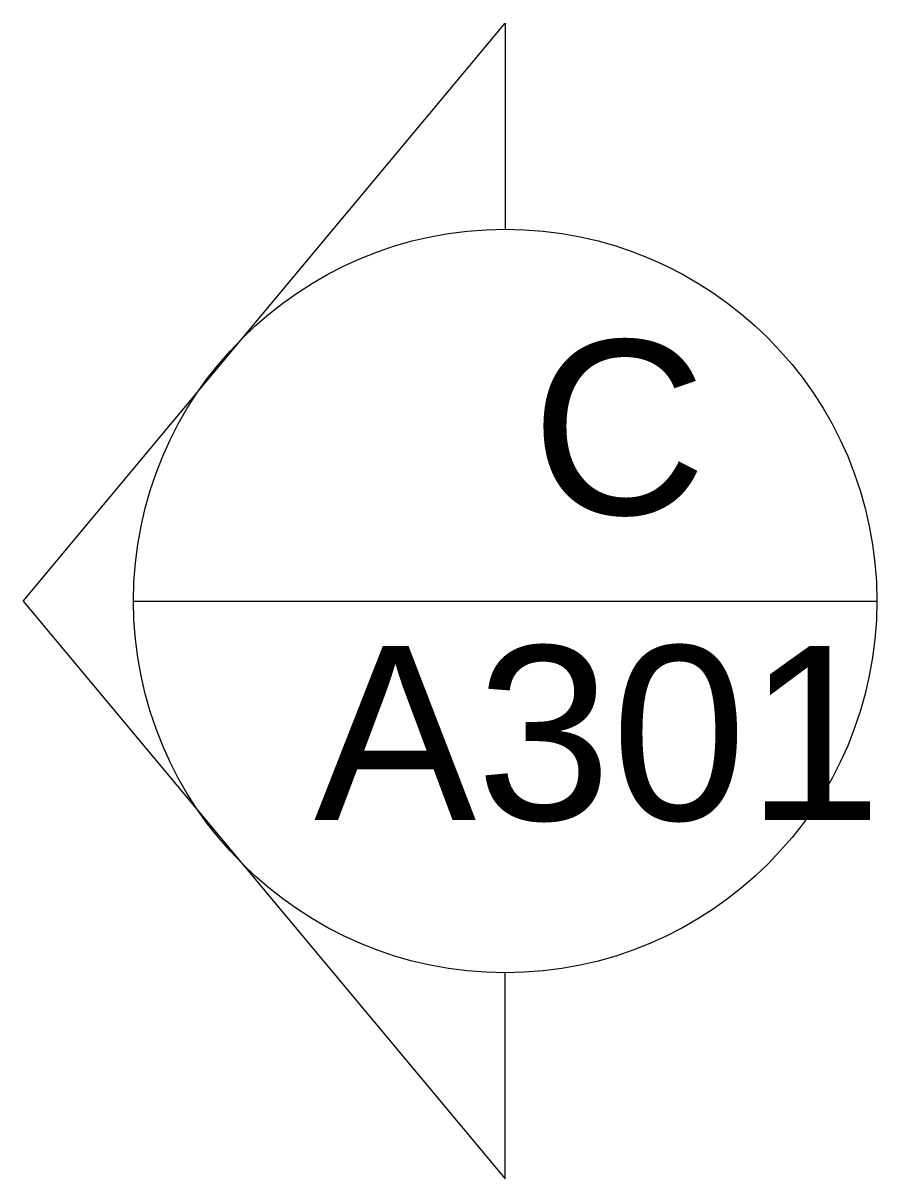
# Model space of a CAD drawing. Header units: inches. Extents: x 1080 to 7442, y 249 to 3242.
# Drawn here: x 4751.09 to 4785.44, y 732.55 to 779.03 of the extents above; entities that cross this region are included whole.
import ezdxf

# ---------------------------------------------------------------- set-up
doc = ezdxf.new("R2010")
doc.units = ezdxf.units.IN
doc.header["$MEASUREMENT"] = 0
doc.layers.add('NUMERAZIONE', color=30, linetype='Continuous', lineweight=25)
doc.styles.get("Standard").update_dxf_attribs({"font": 'Arial.ttf'})

msp = doc.modelspace()

# ---------------------------------------------------------------- linework, layer by layer
at = {"layer": 'NUMERAZIONE', "lineweight": 0}
for p, q in [((4751.094, 755.786), (4770.485, 779.026)), ((4770.485, 779.026), (4770.485, 770.738)), ((4751.094, 755.786), (4770.485, 732.546)), ((4755.534, 755.786), (4785.437, 755.786)), ((4770.485, 732.546), (4770.485, 740.834))]:
    msp.add_line(p, q, dxfattribs=at)
msp.add_circle((4770.485, 755.786), 14.952, dxfattribs=at)

# ---------------------------------------------------------------- texts
at = {"layer": 'NUMERAZIONE', "lineweight": 0, "char_height": 7, "attachment_point": 3}
for s, insert in [('\\pt7,14;  C\\P', (4778.589, 766.267)), ('\\pt7,14;  \\PA301\\P', (4785.633, 765.645))]:
    msp.add_mtext_dynamic_manual_height_columns(s, width=18.81964, gutter_width=12.5, heights=[0], dxfattribs=dict(at, insert=insert))

doc.saveas('drawing.dxf')
